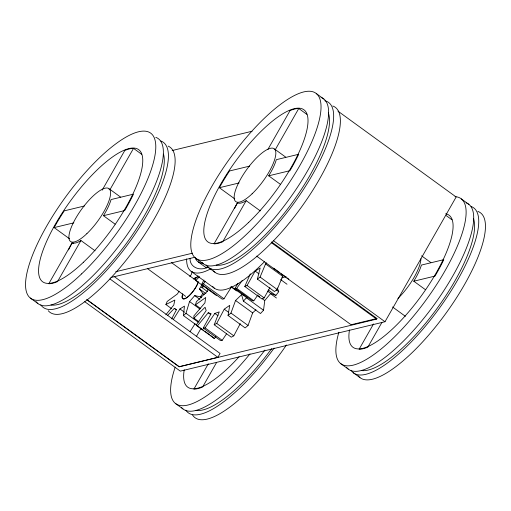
<?xml version="1.0" encoding="UTF-8"?>
<svg xmlns="http://www.w3.org/2000/svg" width="511" height="511" viewBox="0 0 511 511"><rect width="100%" height="100%" fill="white"/><g stroke="black" fill="none" stroke-linecap="round" stroke-linejoin="round"><path stroke-width="0.77" d="M186.624 258.911C186.547 263.369 187.281 268.607 191.171 271.411L214.633 288.453C220.912 292.305 228.589 288.734 234.472 285.77C245.797 279.549 255.481 270.773 264.538 261.651M196.307 324.951L183.423 315.594L184.452 306.115L179.936 308.931L173.306 319.496M255.941 309.736L252.658 312.892L248.052 325.469L245.133 327.902L228.047 315.485L230.959 313.051L235.565 300.474L241.588 294.694L243.402 301.107L260.495 313.524L263.535 310.247L264.755 300.557L270.734 293.397L275.876 295.454L278.744 291.653L277.313 287.993M228.047 315.485L229.733 305.348L224.246 309.187L216.709 323.412L214.205 324.772L231.298 337.19L233.802 335.829L240.266 323.635M283.79 275.327L282.66 276.323L277.179 289.481L274.484 291.526L257.391 279.108L260.169 267.988L255.161 271.079L247.049 285.483L244.788 286.499L261.881 298.916L264.136 297.9L269.936 287.61M200.555 308.503L195.489 304.824L196.352 301.714L207.434 291.264L208.22 289.194M192.174 271.692L191.28 274.637L189.722 276.406M183.423 315.594L185.972 313.3L189.549 301.535L194.736 295.633L200.446 296.827L201.736 297.766M214.205 324.772L219.238 311.895L214.831 313.415L205.096 327.909L203.244 328.049L211.126 313.703L208.22 312.751L197.246 326.088L214.339 338.506L215.84 336.685M257.391 279.108L260.086 277.064L265.567 263.906L266.697 262.91M171.69 308.733L165.89 304.518L167.193 301.439L177.464 293.895L179.016 291.206M244.788 286.499L250.333 273.813M207.447 291.602L201.749 287.463L202.612 285.611M171.651 318.902L176.448 309.711L174.328 308.369L167.404 315.632M231.464 286.914L223.997 298.801L222.253 299.19L201.717 284.276L203.934 280.034M80.949 240.534A32.666 10.016 -54 0 1 72.217 242.668L48.781 283.746A81.664 25.039 -54 0 0 57.507 281.631L80.949 240.534L95.052 250.78M102.155 190.175L124.805 150.458A81.664 25.039 -54 0 1 133.524 148.369L141.656 154.277M108.939 189.051A32.666 10.016 -54 0 1 110.082 189.46L133.524 148.369M267.79 149.614L290.05 110.587A81.664 25.039 -54 0 1 298.763 108.492L306.9 114.4M246.193 200.663L222.751 241.754A81.664 25.039 -54 0 1 214.026 243.868L237.462 202.79A32.666 10.016 -54 0 0 246.193 200.663L260.297 210.902M274.183 149.174A32.666 10.016 -54 0 1 275.327 149.589L298.763 108.492M86.576 299.561L179.099 366.777L217.852 357.323L220.062 353.446L114.042 276.432M196.32 336.589L201.034 328.324M208.316 363.806L193.861 389.139A81.664 25.039 -54 0 0 202.586 387.025L216.651 362.369M373.554 323.929L359.105 349.262A81.664 25.039 -54 0 0 367.831 347.148L381.896 322.492M179.099 366.777L376.613 319.113L376.958 318.506L271.584 241.959M84.73 301.694L180.313 371.127L385 321.732L456.144 197.003L337.963 111.149M204.119 294.445L202.829 293.512L199.494 288.996L202.203 284.288M257.889 294.936L253.788 300.819L252.166 300.717L235.073 288.3L237.877 283.471M201.717 284.276L203.467 283.886L205.122 281.242M190.054 331.665L195.03 323.744M203.244 328.049L220.337 340.467L222.189 340.326L226.609 333.734M197.246 326.088L196.23 325.002L206.189 310.586L205.083 307.258L193.937 318.136L199.003 321.815M235.073 288.3L236.695 288.402L242.163 280.558M200.446 296.827L202.829 293.512M165.845 314.789L173.778 305.041L174.858 300.059L165.89 304.518M198 275.825L195.521 278.865L195.796 280.533L216.325 295.447M243.402 301.107L246.443 297.83L263.535 310.247M195.796 280.533L199.52 276.617M195.489 304.824L205.709 297.479L204.917 302.851L193.854 315.932L193.937 318.136M211.011 268.729C205.135 271.692 197.45 275.257 191.171 271.411M208.296 266.831C200.964 271.513 189.543 267.911 190.041 258.266M201.749 287.463L204.515 286.428M281.804 277.958L286.147 276.598M172.169 150.528L252.032 131.257M84.353 206.003L64.277 210.845A81.664 25.039 -54 0 0 54.134 227.593L69.515 238.771M249.598 166.126L229.522 170.974A81.664 25.039 -54 0 0 219.372 187.722L234.76 198.894M54.134 227.593L73.859 222.834M103.446 215.693L124.684 210.57A81.664 25.039 -54 0 0 133.454 194.154L111.059 199.558A32.666 10.016 -54 0 1 103.446 215.693L115.064 224.137M219.372 187.722L239.097 182.957M268.69 175.822L289.929 170.693A81.664 25.039 -54 0 0 298.699 154.277L276.304 159.681A32.666 10.016 -54 0 1 268.69 175.822L280.309 184.26M115.754 271.705L192.513 253.181M110.925 277.518L194.576 257.333M413.769 281.21L435.008 276.087A81.664 25.039 -54 0 0 443.778 259.671L421.383 265.075A32.666 10.016 -54 0 1 413.769 281.21L425.388 289.654M376.958 318.506L351.095 324.747L256.643 256.132M203.206 263.306C199.411 263.529 195.828 260.885 194.908 257.199M316.277 93.539A102.079 31.299 -54 0 1 246.883 233.987A102.079 31.299 -54 0 1 204.572 199.999A102.079 31.299 -54 0 1 316.277 93.539L323.859 99.045M461.356 198.926L468.938 204.438M446.167 215.572L451.98 219.794M275.327 149.589L285.783 157.184M421.569 255.826L430.862 262.577M392.557 306.983L405.376 316.296M273.276 240.572L385 321.732M271.239 242.565L376.613 319.113M273.66 268.16L279.99 272.759M281.254 273.679L285.687 276.898M286.952 277.818L288.849 279.198M265.567 263.906L282.66 276.323M280.584 279.574L287.01 284.244M255.161 271.079L258.956 273.839M260.086 277.064L277.179 289.481M276.208 289.814L278.744 291.653M268.281 289.935L275.876 295.454M267.566 291.098L270.734 293.397M270.658 293.799L276.445 298.002M247.049 285.483L264.136 297.9M257.793 295.499L259.69 296.878M262.226 298.718L264.755 300.557M110.082 189.46L120.539 197.061M195.547 258.144L203.129 263.65M208.169 267.317L214.888 272.197M340.626 363.538L348.208 369.044M353.254 372.711L359.968 377.591M236.695 288.402L253.788 300.819M198.268 261.964L206.508 267.949M237.34 290.325L238.605 291.244M243.038 294.464L244.303 295.384M231.847 286.939L247.037 297.977M230.831 286.741L236.606 290.931M235.565 300.474L252.658 312.892M203.467 283.886L223.997 298.801M171.447 262.584L197.233 281.312M199.494 288.996L205.939 293.678M230.959 313.051L248.052 325.469M224.246 309.187L228.679 312.406M194.736 295.633L199.89 299.376M214.831 313.415L217.993 315.715M147.641 268.729L185.665 296.354M208.22 312.751L210.756 314.591M189.549 301.535L199.858 309.021M216.709 323.412L233.802 335.829M179.936 308.931L184.445 312.208M185.972 313.3L198.217 322.192M205.096 327.909L222.189 340.326M174.328 308.369L176.257 309.775M196.23 325.002L203.832 330.521M205.096 331.441L209.529 334.66M210.794 335.58L214.339 338.506M72.217 242.668L73.495 243.594M109.903 278.904L217.852 357.323M87.285 299.906L179.169 366.655M30.302 298.022L37.884 303.528M175.382 403.415L182.964 408.921M214.633 288.453L212.544 286.371M198.083 282.417A13.056 4.005 -54 0 1 187.16 297.306A13.056 4.005 -54 0 1 182.746 293.748M193.669 278.859A13.056 4.005 -54 0 1 197.233 277.262M198.466 281.612A13.056 4.005 -54 0 1 188.029 296.776A13.056 4.005 -54 0 1 182.568 294.694M193.771 278.936A13.056 4.005 -54 0 1 196.844 277.377M168.164 146.127A102.079 31.299 -54 0 1 135.076 248.518A102.079 31.299 -54 0 1 48.264 310.72M68.519 249.949A81.664 25.039 -54 0 1 72.37 242.476M163.501 154.086A96.081 29.459 -54 0 1 124.518 245.983A96.081 29.459 -54 0 1 50.959 305.003M160.831 141.004A102.079 31.299 -54 0 1 127.756 244.469A102.079 31.299 -54 0 1 40.759 304.773M155.785 137.338A102.079 31.299 -54 0 1 123.323 239.966A102.079 31.299 -54 0 1 36.096 301.656M250.02 353.868A102.079 31.299 -54 0 1 186.24 405.389A102.079 31.299 -54 0 1 175.209 367.102M286.435 344.982A102.079 31.299 -54 0 1 192.551 415.041M239.135 356.691A81.664 25.039 -54 0 1 184.228 369.792M271.565 348.706A96.081 29.459 -54 0 1 196.039 410.397M274.126 348.087A102.079 31.299 -54 0 1 185.838 410.167M264.896 350.086A102.079 31.299 -54 0 1 181.584 407.567M455.071 196.652A102.079 31.299 -54 0 1 410.263 319.982A102.079 31.299 -54 0 1 338.876 332.239M477.868 211.401A102.079 31.299 -54 0 1 445.407 314.022A102.079 31.299 -54 0 1 358.179 375.719M445.694 213.758A81.664 25.039 -54 0 1 411.074 309.066A81.664 25.039 -54 0 1 349.473 329.921M420.917 258.694A32.666 10.016 -54 0 1 397.909 298.488M473.403 218.306A96.081 29.459 -54 0 1 435.934 310.017A96.081 29.459 -54 0 1 361.283 370.526M471.155 206.521A102.079 31.299 -54 0 1 438.08 309.985A102.079 31.299 -54 0 1 351.083 370.29M466.109 202.854A102.079 31.299 -54 0 1 433.647 305.482A102.079 31.299 -54 0 1 346.42 367.173M332.789 106.007A102.079 31.299 -54 0 1 300.941 207.792A102.079 31.299 -54 0 1 213.509 270.843M234.472 208.629A81.664 25.039 -54 0 1 237.245 203.276M328.324 112.912A96.081 29.459 -54 0 1 290.855 204.63A96.081 29.459 -54 0 1 216.204 265.132M324.766 100.744A102.079 31.299 -54 0 1 294.24 202.886A102.079 31.299 -54 0 1 206.003 264.896M321.029 97.46A102.079 31.299 -54 0 1 289.175 199.245A102.079 31.299 -54 0 1 201.749 262.303M81.639 273.864A102.079 31.299 -54 0 0 151.032 133.409A102.079 31.299 -54 0 0 39.328 239.876A102.079 31.299 -54 0 0 81.639 273.864M83.446 262.232A81.664 25.039 -54 0 0 138.96 149.87A81.664 25.039 -54 0 0 49.599 235.041A81.664 25.039 -54 0 0 83.446 262.232M86.87 233.661A32.666 10.016 -54 0 0 109.073 188.719A32.666 10.016 -54 0 0 73.329 222.783A32.666 10.016 -54 0 0 86.87 233.661M248.691 222.362A81.664 25.039 -54 0 0 304.205 109.999A81.664 25.039 -54 0 0 214.837 195.164A81.664 25.039 -54 0 0 248.691 222.362M252.115 193.79A32.666 10.016 -54 0 0 274.318 148.842A32.666 10.016 -54 0 0 238.573 182.912A32.666 10.016 -54 0 0 252.115 193.79"/></g></svg>
